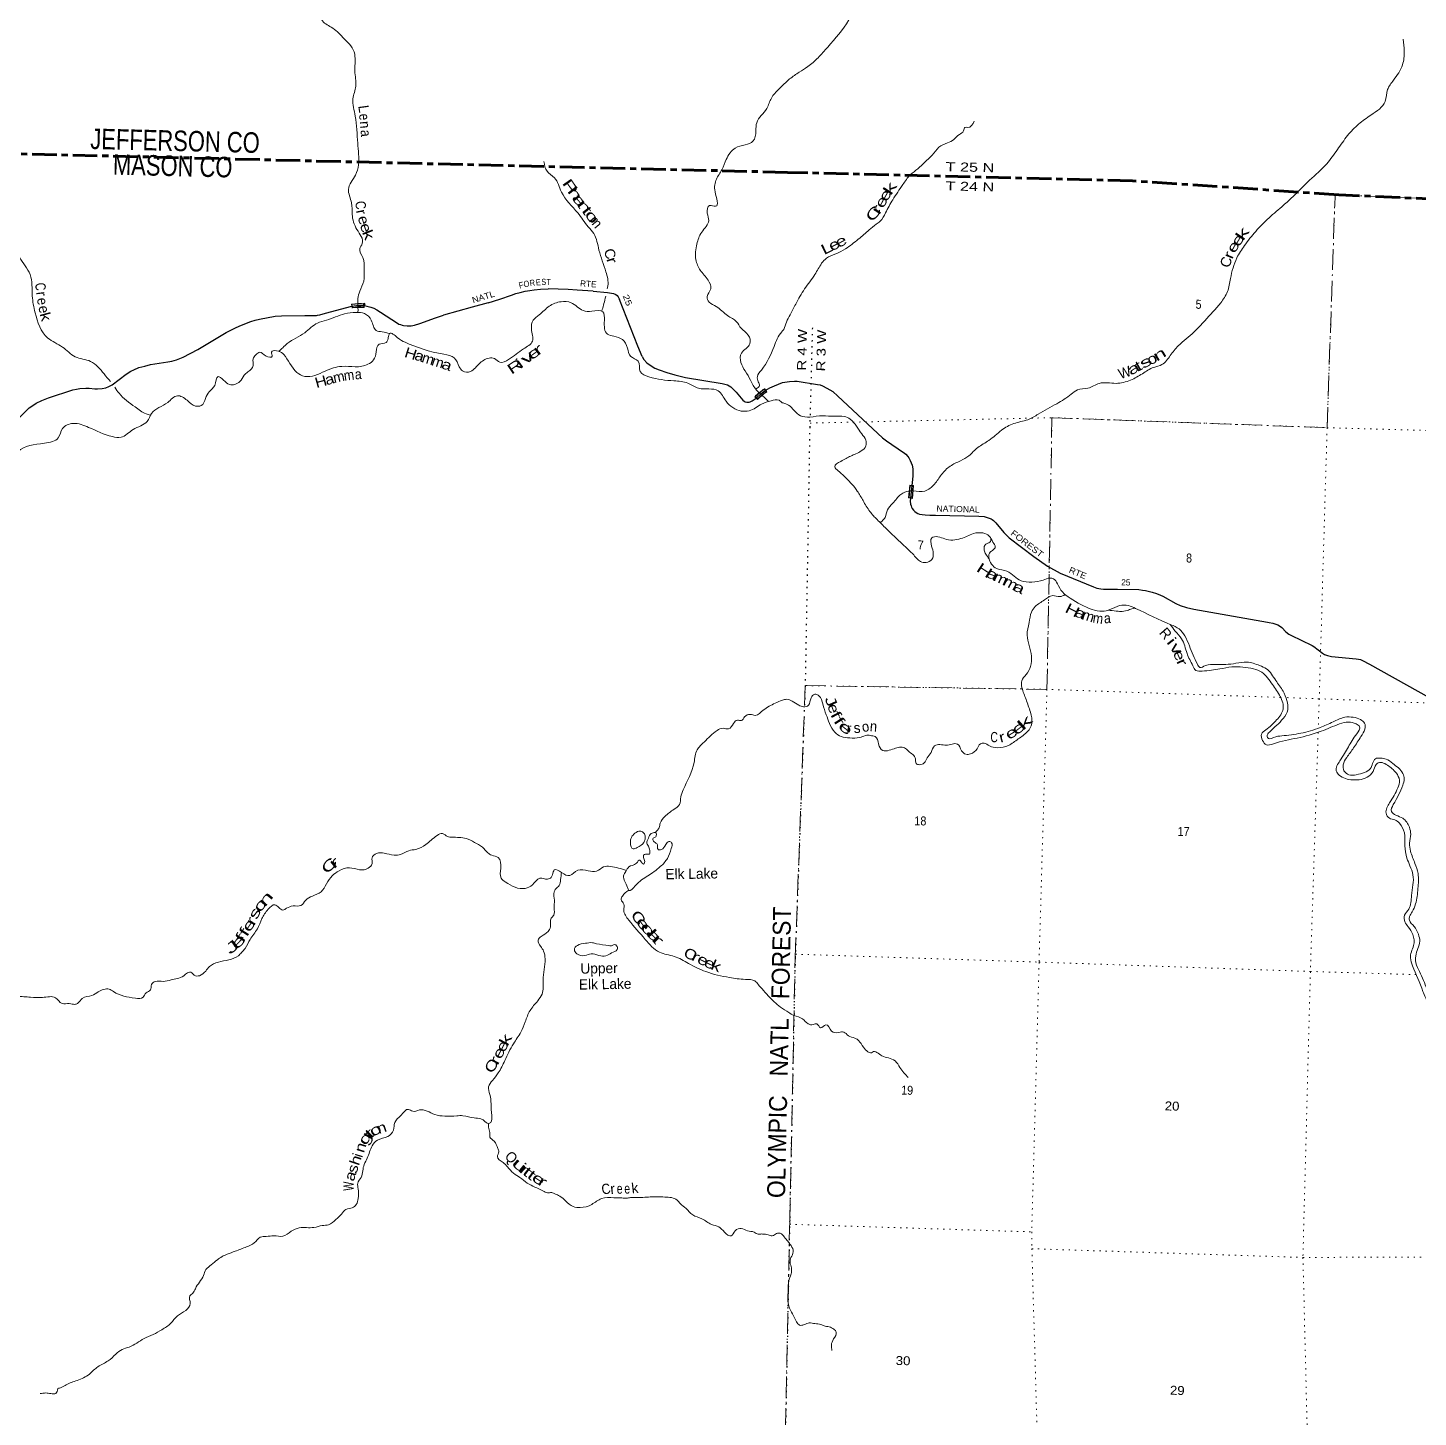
# Model space of a CAD drawing. Header units: feet. Extents: x -745759 to -493183, y 5472 to 195788.
# Drawn here: x -542186 to -515071, y 21369 to 48454 of the extents above; entities that cross this region are included whole.
import ezdxf

# ---------------------------------------------------------------- set-up
doc = ezdxf.new("R2010")
doc.units = ezdxf.units.FT
doc.header["$LTSCALE"] = 80
doc.header["$PDMODE"] = 32
doc.header["$PDSIZE"] = 40
for name, pattern in [('DOT_DASHED', [7.7, 5, -1.2, 0.3, -1.2]), ('DOTTED', [1.5, 0.3, -1.2]), ('LONG_DASH_SHORT_DASH', [9.9, 6, -1.2, 1.5, -1.2])]:
    doc.linetypes.add(name, pattern=pattern)
for name, color, linetype, lineweight in [('11', 7, 'LONG_DASH_SHORT_DASH', 60), ('29', 7, 'Continuous', 25), ('31', 7, 'Continuous', 13), ('39', 7, 'Continuous', 13), ('44', 7, 'DOT_DASHED', 13), ('6', 7, 'DOTTED', 25), ('7', 7, 'DOTTED', 13)]:
    doc.layers.add(name, color=color, linetype=linetype, lineweight=lineweight)
for name, color, linetype in [('12', 7, 'Continuous'), ('30', 7, 'Continuous'), ('41', 7, 'Continuous')]:
    doc.layers.add(name, color=color, linetype=linetype)

msp = doc.modelspace()

# ---------------------------------------------------------------- linework, layer by layer
at = {"layer": '11'}
for points in [[(-527371.03, 45636.39), (-547286.55, 46115.8), (-552701.1, 46244.52), (-557898.05, 46385.8), (-558386.42, 46393.64)], [(-496357.83, 44774.95), (-499517.19, 44845.87), (-506188.8, 44891.89), (-511468.4, 44969.53), (-516617.69, 45198.15), (-520641.88, 45472.68), (-527371.03, 45636.39)]]:
    msp.add_lwpolyline(points, dxfattribs=at)
at = {"layer": '29'}
for p, q in [((-524927.31, 39713.43), (-524974.45, 39281.6)), ((-524487.6, 38953.74), (-523642.42, 38934.35))]:
    msp.add_line(p, q, dxfattribs=at)
for points in [[(-533210.33, 43093.76), (-532981.55, 43163.93), (-532754.47, 43245.22), (-532671.13, 43272.31), (-532585.72, 43295.24), (-532489.88, 43318.17), (-532398.22, 43334.84), (-532308.63, 43347.35), (-532189.88, 43359.85), (-532037.78, 43363.45)], [(-531157.81, 43321.2), (-531474.87, 43340.95), (-531647.67, 43349.41), (-532037.78, 43363.45)], [(-531157.81, 43321.2), (-530879.46, 43295.24), (-530764.88, 43274.4), (-530721.13, 43257.73), (-530694.04, 43232.71), (-530671.13, 43207.7), (-530645.3, 43159.71)], [(-530202.76, 42045.4), (-530289.13, 42246.68), (-530645.3, 43159.71)], [(-540665.91, 41435.05), (-540607.58, 41459.01), (-540540.91, 41495.48), (-540270.08, 41699.74), (-540174.25, 41761.22), (-540120.08, 41788.32), (-540018, 41828.96), (-539905.5, 41861.27), (-539795.08, 41887.32), (-539457.58, 41941.51), (-539380.5, 41958.19), (-539288.83, 41984.24), (-539157.58, 42033.22), (-538870.08, 42183.29), (-538315.91, 42512.6), (-538124.25, 42611.6), (-538015.91, 42658.5), (-537838.83, 42726.24), (-537749.25, 42755.42), (-537665.91, 42775.22), (-537359.67, 42831.49), (-537240.91, 42841.91), (-536786.74, 42846.08), (-536578.41, 42846.08)], [(-536578.41, 42846.08), (-536558.63, 42846.6), (-536535.71, 42849.73), (-536490.92, 42860.67), (-536380.5, 42889.85), (-535865.92, 43027.41), (-535824.25, 43034.71), (-535774.25, 43039.91), (-535711.76, 43042.52), (-535665.92, 43042), (-535622.17, 43037.83), (-535576.33, 43029.49), (-535499.25, 43007.61), (-535438.83, 42985.72), (-535381.55, 42956.02), (-535305.5, 42912.77), (-534978.42, 42696.01), (-534947.18, 42678.29), (-534921.14, 42667.87), (-534884.68, 42657.45), (-534857.58, 42652.24), (-534788.83, 42645.99)], [(-535868.01, 43027.5), (-535868.33, 43027.5), (-535868.33, 43028.15)], [(-534788.83, 42645.99), (-534712.8, 42647.04), (-534644.05, 42657.46), (-534537.8, 42690.81), (-534233.63, 42801.27), (-534081.14, 42851.81)], [(-533210.33, 43093.76), (-533517.16, 43006.44), (-534081.14, 42851.81)], [(-530202.76, 42045.4), (-530170.11, 41986.1), (-530112.8, 41921.71), (-530049.27, 41877.71), (-529958.63, 41821.67), (-529872.19, 41784.97), (-529725.3, 41734.13), (-529568.02, 41687.01), (-529358.63, 41634.09), (-528641.96, 41521.54), (-528538.85, 41494.2), (-528505.51, 41477.53), (-528475.3, 41454.84), (-528371.13, 41350.63), (-528241.96, 41196.39), (-528216.97, 41175.3), (-528194.05, 41163.84), (-528166.97, 41156.54), (-528137.8, 41154.71), (-528118.01, 41156.54), (-528100.3, 41162.8), (-528058.63, 41183.89), (-527983.63, 41233.91), (-527891.96, 41317.28), (-527788.84, 41394.15), (-527762.8, 41409.79), (-527712.79, 41435.31), (-527621.13, 41475.68), (-527466.81, 41541.07)], [(-527466.81, 41541.07), (-527333.08, 41560.24), (-527236.09, 41565.4), (-527180.38, 41564.37), (-526784.18, 41502.44), (-526736.72, 41491.08), (-526691.32, 41474.57), (-526602.59, 41432.24), (-526489.09, 41361.02), (-526387.98, 41275.35), (-525517.17, 40461.95), (-525438.74, 40401.05), (-525335.58, 40329.82), (-525092.08, 40164.67), (-525065.23, 40141.96), (-525021.89, 40096.54), (-525003.32, 40069.7), (-524976.52, 40016.03), (-524939.35, 39927.25), (-524927, 39859.13), (-524927.31, 39713.43)], [(-542370.08, 40838.95), (-542157.58, 41043.21), (-542109.66, 41079.67), (-542020.08, 41134.92), (-541913.82, 41188.05), (-541782.58, 41243.3), (-541307.58, 41397.53), (-541236.74, 41412.11), (-541174.24, 41422.53), (-541053.41, 41430.88), (-540988.82, 41428.79), (-540880.49, 41418.36), (-540824.24, 41418.38), (-540738.83, 41423.57), (-540665.91, 41435.05)], [(-524974.45, 39281.6), (-524977.52, 39224.3), (-524970.3, 39170.63), (-524961.01, 39134.5), (-524951.73, 39110.76), (-524936.25, 39082.89), (-524916.64, 39053.98), (-524889.82, 39025.08), (-524864.02, 39004.44), (-524831.01, 38987.92), (-524793.86, 38975.53), (-524747.43, 38964.18), (-524683.46, 38956.95), (-524596.79, 38953.86), (-524487.6, 38953.74)], [(-523642.42, 38934.35), (-523537.16, 38924.96), (-523458.74, 38903.29), (-523400.96, 38879.54), (-523382.39, 38867.16), (-523353.5, 38846.51), (-523310.17, 38804.19), (-523149.21, 38618.39), (-523101.75, 38561.61), (-523046.03, 38511.04), (-522567.29, 38147.69), (-522299.02, 37957.76), (-522055.52, 37825.63), (-521403.44, 37553.12), (-521339.46, 37532.47), (-521261.04, 37515.96), (-521207.39, 37509.76), (-521147.56, 37507.7), (-520937.08, 37511.83), (-520520.24, 37503.57), (-520445.94, 37494.28), (-520386.1, 37483.96), (-520260.23, 37449.9), (-520171.49, 37424.09), (-520097.2, 37396.21), (-520053.87, 37371.45)], [(-520053.87, 37371.45), (-519797.99, 37231.06), (-519713.38, 37193.9), (-519587.5, 37150.54), (-519445.92, 37118.41)], [(-519445.92, 37118.41), (-518008.03, 36869.07), (-517974.57, 36863.98)], [(-517974.57, 36863.98), (-517907.74, 36850.2), (-517847.9, 36831.62), (-517810.75, 36817.17), (-517773.62, 36795.49), (-517730.28, 36761.43), (-517653.93, 36679.87), (-517596.14, 36633.43), (-517542.5, 36605.55), (-517352.65, 36518.85), (-517135.97, 36413.56), (-517105.03, 36390.85), (-516935.81, 36262.85), (-516896.59, 36238.08), (-516836.76, 36217.43), (-516762.47, 36200.92), (-516279.6, 36151.37), (-516238.31, 36145.18), (-516199.1, 36136.92), (-516131.02, 36105.95), (-516046.64, 36060.16)], [(-516046.64, 36060.16), (-516023.71, 36048.42), (-513914.4, 34874.61)]]:
    msp.add_lwpolyline(points, dxfattribs=at)
at = {"layer": '31'}
for p, q in [((-535861.43, 42991.44), (-535873.41, 43065.48)), ((-535864.28, 43059.13), (-535854.91, 43001.21)), ((-535633.64, 43008.28), (-535626.14, 43066.58)), ((-535617.22, 43073.22), (-535626.67, 42999.8)), ((-527958.05, 41207.5), (-528009.95, 41261.63)), ((-527998.95, 41261.72), (-527957.92, 41218.92)), ((-527785.75, 41359.75), (-527818.86, 41407.74)), ((-527817.45, 41419.78), (-527774.85, 41358.04)), ((-525009.99, 39288.18), (-524985.35, 39536.97)), ((-524985.35, 39536.97), (-524910.71, 39529.58))]:
    msp.add_line(p, q, dxfattribs=at)
msp.add_lwpolyline([(-524910.71, 39529.58), (-524935.35, 39280.79), (-525009.99, 39288.18)], dxfattribs=at)
msp.add_lwpolyline([(-524919.46, 39522.4), (-524978.17, 39528.21), (-525001.23, 39295.35), (-524942.52, 39289.54)], close=True, dxfattribs=at)
for centre, radius, start, end in [((-535715.85, 42124.25), 954.59, 84.06724, 99.5137), ((-535715.85, 42124.25), 946.59, 84.56159, 99.02129), ((-535716.14, 42124.53), 879.59, 84.16023, 99.51363), ((-535716.14, 42124.53), 887.59, 84.66708, 98.99507), ((-527044.23, 40268.32), 1385.8, 123.90068, 134.12256), ((-527044.23, 40268.32), 1377.8, 124.2096, 133.86246), ((-527039.84, 40272.16), 1318.8, 124.44384, 134.11891), ((-527039.84, 40272.16), 1310.8, 124.1197, 134.45467)]:
    msp.add_arc(centre, radius, start, end, dxfattribs=at)
msp.add_point((-535626.14, 43066.58), dxfattribs=at)
at = {"layer": '39'}
msp.add_line((-527475.63, 41145.15), (-527457.24, 41142.63), dxfattribs=at)
for points in [[(-524630.52, 51972.25), (-524775.53, 51534.94), (-524828.25, 51270.53), (-524834.27, 51025.07), (-524923.54, 50828), (-525123.03, 50645.77), (-525405.88, 50425.36), (-525530.91, 50327.82), (-525585.42, 50236.58), (-525583.14, 50083.53), (-525533.08, 49911.16), (-525534.14, 49703.83), (-525602.35, 49463.96), (-525774.61, 49162.27), (-525955.87, 48903.07), (-526042.38, 48818.67), (-526174.24, 48606.56), (-526587.25, 48079.38), (-526775.32, 47870.69), (-526976.57, 47698.56), (-527142.08, 47589.96), (-527328.54, 47458.72)], [(-536428.84, 49146.04), (-536450.65, 48945.01), (-536477.6, 48752.27), (-536454.99, 48610.65), (-536269.48, 48466.87), (-536041.1, 48267.58), (-535822.82, 47985.94), (-535807.97, 47614.82), (-535789.29, 47316.13), (-535845.7, 47071.76), (-535799.88, 46732.08), (-535752.71, 46204.98), (-535737.15, 45781.45), (-535796.43, 45583.5), (-535934.16, 45304.94), (-535872.35, 45041.42), (-535859.85, 44817.44), (-535766.68, 44520.88), (-535662.8, 44250.23), (-535711.62, 44148.73), (-535653.62, 43973.96), (-535625.34, 43737.49), (-535634.9, 43516.09), (-535712.27, 43318.6), (-535750.02, 43176.51), (-535749.38, 43079.59)], [(-515367.02, 48235.7), (-515342.81, 47993.52), (-515377.3, 47734.68), (-515551.51, 47435.05), (-515668.67, 47248.75), (-515714.48, 47020.39), (-515992.43, 46753.56), (-516232, 46576.35), (-516446.54, 46354.23), (-516646.28, 46079.39), (-516854.06, 45804.76), (-517187.6, 45484.96), (-517517.26, 45159.02), (-517698.22, 44994.44), (-517979.65, 44749.83), (-518239.48, 44484.55), (-518457.3, 44210.17), (-518607.99, 43968.33), (-518730.42, 43566.75), (-518790.98, 43310.58), (-518922.94, 43094.45), (-519235.12, 42743.91), (-519439.51, 42525.57), (-519749.76, 42253.49), (-519905.14, 42066.13), (-520068.26, 41891.04), (-520228.47, 41834.65), (-520450.63, 41711.36), (-520678.87, 41586.22), (-520963.9, 41522.88), (-521291.6, 41523.02), (-521511.02, 41429.86), (-521716.95, 41394.75), (-521839.67, 41309.24), (-522115.55, 41126.9), (-522480.44, 40922.63), (-522686.13, 40815.04), (-522959.4, 40739.33), (-523195.78, 40610.36), (-523441.92, 40411.17), (-523660.51, 40269.68), (-523833.23, 40112.94), (-523994.47, 40014.31), (-524198.11, 39908.67), (-524367.01, 39743.79), (-524504.21, 39560), (-524692.51, 39423.79), (-524919.08, 39430.22)], [(-527328.54, 47458.72), (-527538.36, 47257.76), (-527685.54, 47084.22), (-527773.11, 46880.95), (-527971.16, 46603.94), (-527987.21, 46445.17), (-528044.52, 46245.15), (-528195.21, 46172.45), (-528391.94, 46108.98), (-528564.41, 45889.75), (-528651.92, 45688.49), (-528757.19, 45501.78), (-528783.39, 45258.65), (-528772.4, 44974.27), (-528890.76, 44987.38), (-528934.6, 44843.43), (-528906.11, 44695.61), (-529044.55, 44469.46), (-529136.84, 44238.09), (-529156.51, 43934.35), (-529073.14, 43728.71), (-528921.01, 43537.42), (-528866.98, 43364.77), (-528939.17, 43213.49), (-528897.61, 43105.63), (-528760.9, 43021.53), (-528538.04, 42842.53), (-528363.94, 42725.24), (-528274.63, 42596.01), (-528137.07, 42465.54), (-528103.1, 42295.42), (-528266.57, 42114.24), (-528279.29, 41927.18), (-528194.86, 41763.82), (-528090.68, 41585.85), (-527974.83, 41391.47), (-527923.49, 41340.9)], [(-523727.65, 46632.9), (-523857.29, 46511.33), (-523909.53, 46512.63), (-523935.31, 46444.83), (-524019.47, 46374.46), (-524126.42, 46276.48), (-524252.66, 46211.19), (-524417.63, 46124.72), (-524550.02, 45973.02), (-524694.22, 45831.68), (-524827.98, 45706.18), (-524975.65, 45587.07), (-525121.03, 45397.44), (-525319.26, 45102.44), (-525458.19, 44848.23), (-525562.74, 44683.75), (-525642.63, 44623.34), (-525775.99, 44513.94), (-525989.49, 44334.07), (-526241.41, 44145.09), (-526430.74, 44049.17), (-526611.83, 43961.09), (-526704.71, 43862.76), (-526834.66, 43646.57), (-527036.61, 43363.74), (-527210.73, 43068.14), (-527320.44, 42857.49), (-527390.2, 42718.31), (-527442.43, 42572.54)], [(-543158.89, 45933.42), (-542949.02, 45476.7), (-542755.43, 45012.34), (-542513.35, 44395.62), (-542348.72, 43980.36), (-542141.86, 43644.61), (-542097.95, 43228.41), (-542043.79, 42900.61), (-541796.62, 42406.67), (-541511.34, 42230.1), (-541260.59, 42040.32), (-540963.04, 41952.09), (-540699.58, 41707.58), (-540574.53, 41559.85)], [(-532120.34, 45845.9), (-532060.59, 45661.02), (-531916.95, 45532.41), (-531779.1, 45252.83), (-531461.36, 44845.74), (-531254.89, 44574.48), (-531149.5, 44444.84), (-531046.93, 44121.84), (-530910.7, 43697.23), (-530873.32, 43422.24), (-530885.31, 43367.11)], [(-542445.8, 40100.12), (-542375.07, 40193.01), (-541862.03, 40355.15), (-541591.76, 40463.08), (-541508.82, 40642.29), (-541303.14, 40741.79), (-541001.27, 40665.55), (-540537.05, 40484.4), (-540368.37, 40472.01), (-540133.23, 40623.15), (-539859.69, 40781.36), (-539771.27, 40938.27), (-539458.17, 41149.87), (-539269.78, 41282.05), (-539080.9, 41192.59), (-538912.68, 41081.48), (-538803.86, 41088.77), (-538719.91, 41227.66), (-538646.17, 41360.77), (-538540.51, 41482.98), (-538475.86, 41654.61), (-538368.95, 41585.38), (-538254.46, 41497.82), (-538049.74, 41559.06), (-537968.25, 41679.88), (-537892.2, 41744.42), (-537792.52, 41868.81), (-537793.32, 41997.78), (-537738.98, 42079), (-537661.27, 42129.39), (-537540.5, 42051.75), (-537419.82, 42050.67), (-537433.93, 42129.61), (-537294.61, 42150.22), (-537195.64, 42085.22), (-536938.82, 41736.1), (-536785.82, 41659.64), (-536386.93, 41762.25), (-536064.74, 41854.74), (-535799.41, 41845.92), (-535552.77, 41894), (-535441.93, 41981.83), (-535391.76, 42137.71), (-535335.76, 42285.38), (-535196.08, 42320.08), (-535166.57, 42373.73), (-535144.25, 42461.81), (-535129.42, 42491.65), (-534982.4, 42417.36), (-534827.85, 42322.73), (-534075.23, 42089.86), (-533869.76, 42020.11), (-533771.51, 41846.33), (-533707.13, 41766.1), (-533554.53, 41754.12), (-533458.12, 41828.22), (-533295.56, 41973.16), (-533087.52, 42006.11), (-532980.67, 41934.86), (-532810.43, 41984.9), (-532517.48, 42195), (-532342.71, 42345.67), (-532364.86, 42586.01), (-532328.46, 42754.33), (-532215.26, 42856.2), (-532017.87, 43026.44), (-531786.31, 43115.2), (-531591.69, 43094.09), (-531356.07, 42942.98), (-531185.43, 42928.53), (-530974.42, 42919.09), (-530942.47, 42749.02), (-530880.81, 42479.46), (-530757.02, 42442.03), (-530591.66, 42377.35), (-530491.19, 42211.56), (-530428.87, 42048.77), (-530284.37, 41954.4), (-530241.11, 41753.81), (-530072.69, 41650.77), (-529585.79, 41571.79), (-529311.31, 41526.47), (-529104.54, 41428.49), (-528721.54, 41378.37), (-528567.7, 41174.95), (-528272.72, 40984.03), (-528117.7, 40988.12), (-527875.03, 41118.91), (-527692.32, 41184.75), (-527533.19, 41192.76), (-527475.63, 41145.15)], [(-530916.12, 43225.4), (-530925.6, 43181.79), (-530959.19, 43045.64), (-530992, 42936.61)], [(-535129.42, 42491.65), (-535277.39, 42527.68), (-535391.38, 42554.79), (-535487.02, 42752.68), (-535620.56, 42883.05), (-535782.91, 42907.36), (-536006.98, 42876.83), (-536362.1, 42754.97), (-536538.52, 42699.04), (-536786.73, 42507.94), (-537125.92, 42299.03), (-537212.42, 42218.63), (-537288.2, 42143.21)], [(-535749.38, 43079.59), (-535746.87, 42980.98), (-535746.87, 42908.12)], [(-527992.85, 41411.34), (-527914.26, 41480.59), (-527940.6, 41553.8), (-527958.13, 41657.01), (-527880.57, 41781.96), (-527633.7, 42241.07), (-527483.65, 42529.39), (-527442.43, 42572.54)], [(-540486.54, 41445.77), (-540407.27, 41329.35), (-540094.05, 41063.41), (-539878.18, 40926.91), (-539800.35, 40902.92)], [(-527923.49, 41340.9), (-527790.03, 41219.49), (-527743.01, 41171.56)], [(-527457.24, 41142.63), (-527351.5, 41098.77), (-527237.53, 40991.24), (-527119.34, 40891.65), (-526934.99, 40866.91), (-526687.11, 40890.91), (-526452.13, 40881.01), (-526265.22, 40878.35), (-526145.95, 40823.03), (-525923.75, 40537.64), (-525844.28, 40416.88), (-525843.03, 40304.11), (-525931.89, 40205.68), (-526137.39, 40106.13), (-526332.94, 40002.31), (-526450.08, 39898.54), (-526379.72, 39816.26), (-526226.36, 39675.53), (-526009.4, 39422.49), (-525897.3, 39238.5), (-525763.85, 39023.79), (-525622.93, 38867.26), (-525444.28, 38691.68), (-525128.05, 38387.84), (-524910.05, 38177.05), (-524752.62, 38038.23), (-524636.04, 38037.33), (-524539.53, 38119.47), (-524527.41, 38203.72), (-524560.03, 38349.48), (-524558.09, 38510.48), (-524436.89, 38533.62), (-524305.27, 38490.07), (-523987.47, 38496.22), (-523745.8, 38594.86), (-523558.55, 38606.28), (-523435.36, 38546.83), (-523363.98, 38424.26), (-523319.93, 38334.58), (-523357.58, 38275.13), (-523418.94, 38232.37), (-523443.61, 38128.31), (-523390.51, 37998.14), (-523290.11, 37911.07), (-523090.27, 37861.79), (-522949.98, 37761.65), (-522815.38, 37675.75), (-522606.91, 37650.4), (-522382.85, 37687.08), (-522255.18, 37728.17), (-522181.24, 37710.22), (-522107.1, 37617.77), (-522010.54, 37456.32), (-521858.69, 37335.76), (-521429.83, 37115.67), (-521229.64, 37080.47), (-521082.08, 37113.02), (-520895.21, 37190.88), (-520722.27, 37192.6), (-520580.89, 37136.72), (-519893.1, 36817.55), (-519732.27, 36735.02), (-519622.91, 36603.45), (-519533.26, 36405.93), (-519461.35, 36222.95), (-519377.14, 36049.72), (-519328.44, 35986.1), (-519219, 36021.61), (-519021.46, 36042.84), (-518624.85, 36065.14), (-518411.13, 36089.99), (-518163.51, 36021.39), (-518030.37, 35957.67), (-517848.99, 35729.68), (-517705.24, 35524.77), (-517631.42, 35337.71), (-517615.67, 35160.16), (-517704.25, 34991.26), (-517830.17, 34857.51), (-517970.1, 34726.13), (-518018.33, 34644.8), (-517987.27, 34599.73), (-517890.29, 34619.45), (-517728.66, 34651.65), (-517359.49, 34702.81), (-516984.87, 34812.22), (-516730.81, 34924.64), (-516503.45, 35013.58), (-516336.59, 35013.43), (-516192.96, 34967.57), (-516116.28, 34897.2), (-516111, 34784.33), (-516186.98, 34637.26), (-516331.15, 34415.39), (-516464.37, 34229.49), (-516532.17, 34088.25), (-516523.03, 33969.24)], [(-524919.08, 39430.22), (-525002.29, 39423.02), (-525158.52, 39358.94), (-525317.57, 39185.76), (-525421.29, 39055.48), (-525469.09, 38909.72), (-525527.18, 38836.69), (-525556.05, 38807.21)], [(-523402.94, 38496.68), (-523413.86, 38439.6), (-523487.33, 38395.13), (-523532.81, 38343.93), (-523534.54, 38273.51), (-523504.27, 38196.26), (-523438.54, 38100.8)], [(-521957.17, 37403.9), (-522061.03, 37364.98), (-522197.26, 37384.49), (-522360.17, 37299.98), (-522540.24, 37171.62), (-522611.27, 37062.67), (-522660.45, 36860.57), (-522696.61, 36615.87), (-522659.35, 36413.63), (-522614.15, 36207.16), (-522629.13, 36006.22), (-522717.51, 35845.36), (-522802.85, 35726.71), (-522798.12, 35591.71), (-522719.31, 35362.25), (-522635.01, 35110.51), (-522608.24, 34890.41), (-522688.44, 34735.39), (-522870.91, 34590.98), (-523062.98, 34464.93), (-523279.21, 34420), (-523431.12, 34456.01), (-523534.37, 34508.92), (-523609.05, 34496.7), (-523673.81, 34397.66), (-523802.85, 34300.23), (-523891.51, 34292.38), (-523976.28, 34360.93), (-524055.5, 34491.75), (-524162.09, 34490.39), (-524275.19, 34469.06), (-524397.51, 34482.19), (-524502.73, 34454.62), (-524570.13, 34329.48), (-524649.2, 34220.73), (-524705.87, 34123.5), (-524797.17, 34089.55), (-524859.01, 34109.22), (-524873.51, 34174), (-524905.39, 34267.4), (-524992.22, 34333.99), (-525070.91, 34404.41), (-525156.72, 34430.71), (-525261.74, 34411.19), (-525385.39, 34369.99), (-525514.18, 34365.16), (-525593.45, 34493.97), (-525660.32, 34636.56), (-525761.21, 34657.1), (-525795.94, 34665.11), (-525852.03, 34657.1), (-525964.31, 34620.01), (-526157.54, 34610.74), (-526321.75, 34636.99), (-526446.36, 34720.64), (-526552.73, 34892.4), (-526614.89, 35063.06), (-526684.1, 35274.16), (-526756.65, 35430.98), (-526838.34, 35461.21), (-526910.39, 35392.55), (-526964.22, 35246.94), (-527057.43, 35217.06), (-527149.12, 35249.55), (-527279.85, 35329.31), (-527387.56, 35364.22), (-527466.37, 35348.07), (-527613.02, 35286.43)], [(-521118.09, 37100.42), (-520962.17, 37083.85), (-520875.87, 37077.66), (-520746.78, 37094.57), (-520653.47, 37128.47), (-520602.6, 37143.14)], [(-519906.25, 36819.88), (-519807.7, 36692.62), (-519684.67, 36544.59), (-519579.11, 36258.1), (-519466.38, 36017.73), (-519406.27, 35927.65), (-519281.99, 35912.46), (-518937.13, 35956.18), (-518706.99, 35994.72), (-518487.94, 35991.26), (-518281.68, 35957.91), (-518120.46, 35891.48), (-517915.16, 35654.83), (-517760.19, 35415.42), (-517705.74, 35176.51), (-517831.62, 34962.23), (-518045.51, 34766.27), (-518125.95, 34683.72), (-518104.79, 34562.41), (-518032.52, 34476.05), (-517895.3, 34496.78), (-517434.19, 34608.05), (-516962.49, 34741.2), (-516605.16, 34883.25), (-516429.32, 34921.13), (-516281.43, 34885.23), (-516214.4, 34831.21), (-516270.09, 34691.68), (-516433.12, 34438.07), (-516596.6, 34166.36), (-516667.84, 33966.83), (-516611.5, 33886.9), (-516350.41, 33793.81), (-516032.99, 33866.4), (-515933.34, 33994.76), (-515870.1, 34113.97), (-515775.22, 34129.72), (-515669.92, 34078.77), (-515500.67, 33929.59), (-515437.87, 33785.09), (-515469.65, 33636.91), (-515627.55, 33346.94), (-515696.87, 33143.33), (-515632.89, 33047.11), (-515527.09, 33016.28), (-515436.29, 32947.58), (-515340.32, 32761.98), (-515330.41, 32510.09), (-515290.07, 32269.52), (-515231.48, 32117.07), (-515173.44, 31942.49), (-515199.43, 31538.49), (-515254.16, 31274.13), (-515335.48, 31155.37), (-515330.55, 31028.42), (-515264.66, 30928.13), (-515175.78, 30780.96), (-515161.02, 30563.17), (-515204.26, 30439.44), (-515221.24, 30321.08), (-515182.74, 30169.14), (-514977.83, 29670.79), (-514928.55, 29548.77), (-514858.14, 29468.5), (-514747.61, 29302.67), (-514456.78, 28864.58), (-514316.21, 28693.98), (-514210.59, 28492.04), (-514109.46, 28352.61), (-513515.85, 28045.87), (-513355.82, 27931.14), (-513150.4, 27863.6), (-512975.69, 27855.2), (-512849.3, 27926.53), (-512685.61, 27960.69), (-512588.87, 27970.35), (-512538.41, 27896.61), (-512498.78, 27790.94), (-512491.34, 27438.45), (-512590.91, 27149.03), (-512698.96, 26924.25), (-512725.16, 26757.81), (-512671.91, 26633.68), (-512414.85, 26130.01), (-512391.84, 26002.6), (-512422.14, 25914.78), (-512414.02, 25836.07), (-512342.72, 25792.01), (-512266.82, 25771.99), (-512207.03, 25750.37), (-512192.88, 25671.5), (-512177.33, 25485.9), (-512149.28, 24989.96), (-512164.7, 24770.92), (-512204.67, 24616.9), (-512165.88, 24477.03), (-512158.95, 24267.49)], [(-527613.02, 35286.43), (-527843.26, 35151.96), (-528000.69, 35051.22), (-528100.86, 35067.89), (-528208.63, 35022.3), (-528270.81, 34949.34), (-528347.1, 34955.33), (-528423.05, 34894.81), (-528520.27, 34788.5), (-528624.61, 34799.23), (-528744.39, 34755.96), (-528995.47, 34530.68), (-529132.09, 34377.02), (-529192.47, 34134.77), (-529405.11, 33596.19), (-529450.76, 33460.35), (-529478.61, 33311.96), (-529581.51, 33219.9), (-529762.06, 33079.45), (-529851.84, 32948.77), (-529874.11, 32862.7), (-529913.82, 32803.27), (-529946.89, 32767.85)], [(-516523.03, 33969.24), (-516422.33, 33894.25), (-516277.62, 33892.65), (-516115.65, 33938.93), (-516005.37, 34008.64), (-515960.61, 34112.21), (-515904.04, 34205.41), (-515801.23, 34216.93), (-515695.13, 34198.18), (-515566.56, 34112.42), (-515372.23, 33920.34), (-515344.76, 33810.94), (-515371.92, 33686.81), (-515556.05, 33310.93), (-515593.51, 33176.98), (-515504.82, 33104.3), (-515369.58, 33044.55), (-515243.22, 32868.26), (-515216.34, 32734.73), (-515240.67, 32562.2), (-515220.46, 32402.66), (-515133.81, 32164.95), (-515074.3, 31968.19), (-515075.47, 31674.3), (-515121.05, 31373.47), (-515187.13, 31220.11), (-515237.52, 31132.79), (-515243.32, 31060.46), (-515149.83, 30937.33), (-515067.19, 30782.27), (-515038.29, 30648.68), (-515078.06, 30502.71), (-515119.74, 30360.82), (-515102.03, 30181.21), (-515023.69, 30014.17), (-514871.29, 29670.14), (-514756.84, 29500.19), (-514385.03, 28921.17), (-514263.91, 28777.22), (-514185.38, 28618.23), (-514088.86, 28454.77), (-513942.84, 28342.41), (-513682.15, 28233.22), (-513391.04, 28052.81), (-513244.42, 27964.59), (-513069.92, 27948.15), (-512857.17, 28015.31), (-512679.22, 28057.16), (-512540.83, 28043.63), (-512446.76, 27944.65), (-512389.16, 27751.96), (-512389.9, 27393.64), (-512476.04, 27160.25), (-512558.94, 26977.12), (-512602.49, 26758.77), (-512561.7, 26618.85), (-512335.21, 26180.36), (-512253.98, 26049.48), (-512276.24, 25961.46), (-512214.07, 25873.34), (-512139.25, 25809.06), (-512088.01, 25684.98), (-512033.73, 25274.96), (-512041.92, 24940.98), (-512066.65, 24752.36), (-512062.7, 24585.17), (-511995.86, 23949.36), (-511865.74, 23434.77), (-511741.21, 23184.03), (-511612.48, 23104.32), (-511448.51, 23068.01), (-511275.19, 23003.28), (-511041.82, 23009.52), (-510872.31, 23035.48), (-510753.4, 23129.14), (-510681.35, 23197.8), (-510673.15, 23286.17), (-510735.91, 23432.69), (-510875.65, 23554.96), (-511033.2, 23607.21), (-511177.9, 23691.36), (-511281.67, 23804.67), (-511278.22, 23945.51), (-511258.45, 24096), (-511214.77, 24155.3), (-511046.43, 24215.51), (-510816.14, 24260.08), (-510643.09, 24348.36), (-510462.84, 24402.24), (-510268.19, 24387.3), (-509843.96, 24306.24), (-509596.44, 24233.62), (-509431.84, 24140.92), (-509213.98, 24006.63), (-509016.94, 23925.21), (-508899.88, 23861.89), (-508861.67, 23780.4)], [(-530512.98, 32028.65), (-530826.53, 32105.33), (-530957.51, 32096.6), (-531094.33, 32015.48), (-531257.19, 32019.65), (-531462.11, 32030.95), (-531617.52, 31930.16), (-531779.07, 31986.69), (-531918.64, 32036.61), (-531939.65, 32000.88), (-531980.62, 31891.11), (-532049.84, 31858.63), (-532198.26, 31876.54), (-532346.29, 31749.37), (-532484.87, 31678.37), (-532874.05, 31803.19), (-532956.63, 31879.86), (-532963.95, 32069.45), (-533013.05, 32278.24), (-533138.6, 32325.79), (-533215.95, 32370.09), (-533321.85, 32479.59), (-533474.39, 32574.17), (-533637.44, 32650.89), (-533914.49, 32674.11), (-533998.63, 32688.36), (-534097.74, 32747.31), (-534203.29, 32709.72), (-534427.02, 32532.1), (-534618.48, 32438.28), (-534757.96, 32411.63), (-534914.68, 32339.08), (-535043.71, 32328.28), (-535233.95, 32363.38), (-535382.93, 32359.14), (-535473.61, 32272.81), (-535470.4, 32159.89), (-535547.06, 32071.19), (-535714.78, 32041.23), (-535915.03, 32078.61), (-536114.73, 32021.75), (-536247.31, 31924.74), (-536361.43, 31765.65), (-536467.9, 31611.22), (-536636.93, 31528.91), (-536763.65, 31449.55), (-536858.8, 31345.19), (-537013.97, 31335.07), (-537139.83, 31289.94), (-537213.11, 31255.55), (-537290.31, 31305.88), (-537365.45, 31358.18), (-537496.39, 31270.87), (-537621.66, 31088.71), (-537709.18, 30887.45), (-537851.08, 30683.55), (-537948.05, 30506.71), (-538017.73, 30425.95), (-538080.35, 30365.02), (-538267.43, 30285.19), (-538640.89, 30153.72), (-538717.49, 30067.03), (-538840.49, 29975.48), (-538938.86, 29984.05), (-539003.74, 30044.15), (-539146.29, 29975.26), (-539389.72, 29894.86), (-539549.4, 29864.7), (-539698.28, 29864.49), (-539772.27, 29801.91), (-539794.95, 29699.73), (-539880.95, 29639.47), (-539937.35, 29556.29), (-540086.68, 29537.96), (-540516.02, 29665.83), (-540601.36, 29712.34), (-540811.92, 29659.31), (-540934.41, 29587.9), (-541122.85, 29534.29), (-541213.83, 29435.88), (-541270.63, 29417.19), (-541376.88, 29432), (-541517.67, 29433.6), (-541645.68, 29543.67), (-541899, 29550.16), (-542134.18, 29558.2), (-542262.75, 29565.53), (-542385.6, 29560.62), (-542491.86, 29414.24), (-542581.18, 29301.68), (-542712.32, 29286.91), (-542836.97, 29370.7), (-542915.12, 29382.78), (-543022.49, 29353.29), (-543101.09, 29427.84), (-543196.6, 29389.99), (-543226.86, 29306.14)], [(-529946.89, 32767.85), (-530027.92, 32745.75), (-530084.52, 32654.51), (-530113.02, 32560.54), (-530072.82, 32478.92), (-530056.84, 32393.88), (-530064.03, 32347.72), (-530138.47, 32347.61), (-530177.27, 32324.43), (-530172.8, 32261.85), (-530158.63, 32184.92), (-530181.61, 32151.26), (-530222.72, 32196.64), (-530248.05, 32229.53), (-530317.97, 32168.86), (-530464.64, 32096.05), (-530523.2, 32006.88), (-530569.55, 31923.45), (-530542.16, 31811.92), (-530490.7, 31697.77), (-530462.05, 31636.59), (-530343.12, 31726.23), (-530094.76, 31923.36), (-529850.88, 32102.48), (-529712.09, 32262.13), (-529636.89, 32453.64), (-529632.01, 32568.36), (-529681.72, 32591.8), (-529745.6, 32530.98), (-529830.5, 32434.42), (-529888.91, 32431.89), (-529907.81, 32480.73), (-529904.69, 32524.98), (-529951.78, 32572.53), (-529998.77, 32624.11), (-529989.87, 32658.13), (-529940.97, 32683.07), (-529930.26, 32708.99), (-529927.44, 32741.16), (-529946.89, 32767.85)], [(-530368.2, 32734.32), (-530272.19, 32792.31), (-530196.09, 32778.27), (-530155.18, 32724.83), (-530149.41, 32634.01), (-530171.08, 32572.11), (-530304.28, 32474.77), (-530381.43, 32446.53), (-530434.81, 32564.76), (-530424.8, 32643.09), (-530397.2, 32700.81), (-530368.2, 32734.32)], [(-531777.42, 31985.4), (-531794.5, 31852.09), (-531823.66, 31731.94), (-531889.66, 31667.14), (-531923.34, 31607.56), (-531915.26, 31448.17), (-531923.16, 31293.23), (-531930.66, 31154.39), (-531980.37, 31097.23), (-531994.7, 30926.33), (-532039.19, 30836.8), (-532172.34, 30741.48), (-532234.57, 30666.51), (-532183.26, 30546.32), (-532127.17, 30456.22), (-532098.78, 30304.38), (-532137.41, 29886.27), (-532158.23, 29616.8), (-532241.98, 29485.97), (-532391.62, 29294.36), (-532485.58, 29077.14), (-532569.07, 28875.78), (-532715.55, 28649.83), (-532884.76, 28319.7), (-533011.48, 28079.14), (-533123.73, 27934.93), (-533201.29, 27809.98), (-533174.91, 27658.18), (-533151.25, 27478.25), (-533138.85, 27250.25), (-533158.31, 27115.75), (-533203.14, 27092.72), (-533292.1, 27155.45), (-533351.71, 27185.18), (-533482.04, 27202.63), (-533700.23, 27246.51), (-533821.01, 27243.56), (-534056.49, 27239.52), (-534248.9, 27268.63), (-534550.42, 27358.97), (-534679.85, 27332.06), (-534759.36, 27370.37), (-534907.09, 27255.28), (-535031.4, 27111.38), (-535057.24, 26962.94), (-535164.91, 26840.77), (-535369.13, 26770.32), (-535470.99, 26660.38), (-535565.73, 26419.86), (-535625.2, 26294.44), (-535654.46, 26170.27), (-535687.79, 26044.18), (-535751.03, 25928.94), (-535741.69, 25819.89), (-535742.35, 25632.53), (-535779.5, 25514.6), (-535857.56, 25450.11), (-535981.01, 25421.03), (-536067.82, 25328.56), (-536177.1, 25222.55), (-536320.45, 25121.45), (-536445.61, 25104.51), (-536605.44, 25068.31), (-536891.34, 25059.52), (-537051.93, 24993.12), (-537213.23, 24898.52), (-537390.11, 24905.07), (-537535.26, 24892.67), (-537652.38, 24875.53), (-537771.81, 24765.75), (-537920.54, 24690.98), (-538142, 24603.97), (-538300.38, 24545.57), (-538488.12, 24439.56), (-538607.35, 24337.85), (-538712.2, 24247.85), (-538759.41, 24130.18), (-538837.07, 24001.2), (-538918.7, 23874.34), (-538969.22, 23784.96), (-539024.82, 23734), (-539018.44, 23586.75), (-539267.96, 23343.3), (-539396.24, 23201.51), (-539570.41, 23075.01), (-539739.75, 22980.62), (-539918.74, 22902.6), (-540206.55, 22736.69), (-540348.6, 22687.95), (-540469.59, 22596.35), (-540619.68, 22467.21), (-540817.67, 22353.41), (-540984.2, 22210.59), (-541222.75, 22083.72), (-541336.3, 22048.34), (-541533.89, 21950.65), (-541602.9, 21926.22)], [(-530468.1, 31643.71), (-530591.53, 31527.07), (-530613.35, 31459.13), (-530563.2, 31373.21), (-530562.1, 31256.32), (-530466.41, 31060.44), (-530145.9, 30683.49), (-529866.51, 30432.53), (-529578.81, 30352.62), (-529300.61, 30214.52), (-528964.62, 30054.78), (-528500.75, 29940.13), (-528191.84, 29904.01), (-528007.52, 29873.09), (-527938.92, 29800.81), (-527866.55, 29718.36), (-527746.16, 29582.13)], [(-531097.63, 30597.07), (-530853.06, 30562.59), (-530788.62, 30564.97), (-530739.86, 30583.87), (-530704.23, 30560.79), (-530694.08, 30483.96), (-530800.34, 30418.18), (-530910.32, 30364.58), (-531048.99, 30370.15), (-531199.08, 30402.21), (-531324.68, 30367.15), (-531476.73, 30401.27), (-531526.93, 30485.17), (-531468.57, 30566.28), (-531312.66, 30606.61), (-531175.54, 30619.22), (-531097.63, 30597.07)], [(-527746.16, 29582.13), (-527505.18, 29361.37), (-527346.32, 29257.48), (-527246.86, 29201.11), (-527075.17, 29135.24), (-526970.47, 29038.47), (-526872.23, 29022.41), (-526797.55, 29035.02), (-526726.6, 28961.09), (-526622.9, 29017.44), (-526510.64, 28896.35), (-526372.38, 28869.42), (-526273.66, 28877.52), (-526182.56, 28805.2), (-526054.79, 28756.32), (-525981.31, 28708.53), (-525889.27, 28581.8), (-525714.16, 28485.64), (-525712.11, 28487.62), (-525528.52, 28413.45), (-525402.6, 28372.66), (-525273.02, 28313.68), (-525176.96, 28186.87), (-525016.09, 27988.62)], [(-533197.69, 27092.14), (-533200.89, 27022.14), (-533175.31, 26918.72), (-533173.5, 26830.02), (-533093.09, 26747.36), (-533018.1, 26608.43), (-532999.61, 26543.48), (-533028.12, 26449.51), (-532918.35, 26333.86), (-532831.95, 26249.03), (-532712.38, 26123.06), (-532587.69, 26041.28), (-532445.13, 25933.64), (-532139.56, 25779.95), (-532054.01, 25741.48), (-531969.37, 25747.37), (-531905.64, 25721.56), (-531812.15, 25678.87), (-531699.82, 25585.32), (-531547.63, 25476.64), (-531411.37, 25455.01), (-531188.5, 25517.81), (-530996.59, 25629.75), (-530754.73, 25647.73), (-530601.93, 25643.81), (-530507.49, 25639.38), (-530431.34, 25649.89), (-530332.17, 25651), (-530048.23, 25661.86), (-529764.6, 25660.63), (-529522.69, 25600.03), (-529461.98, 25534), (-529349.7, 25438.43), (-529218.07, 25312.15), (-529038.83, 25239.05), (-528852.57, 25125.47), (-528710.88, 25079.52), (-528598.8, 24975.9), (-528467.82, 24904.04), (-528388.9, 25002.76), (-528271.08, 25048.1), (-528151.56, 25000.71), (-528019.37, 24977.17), (-527943.98, 24934.94), (-527889.54, 24939.59), (-527855.07, 24940.13)], [(-527855.07, 24940.13), (-527750.08, 24925.05), (-527668.15, 24904.88), (-527582.62, 24949.05), (-527512.1, 24955.33), (-527433.46, 24882.91), (-527300.88, 24714.52), (-527257.63, 24592.65), (-527302.58, 24481.03), (-527321.12, 24380.84), (-527293.45, 24279.49), (-527300.33, 24162.9), (-527345.98, 24023.12), (-527358.4, 23844.26), (-527362.94, 23659.16), (-527345.86, 23535.94), (-527275.27, 23381.17), (-527192.52, 23230.13), (-527133.87, 23162.23), (-527047.13, 23174.15), (-526945.83, 23205.84), (-526837.58, 23193.07), (-526719.33, 23178.04), (-526658.72, 23152.33), (-526557.67, 23129.7), (-526466.28, 23085.14), (-526419.49, 23025.59), (-526470.91, 22896.02), (-526514.16, 22772.29), (-526504.62, 22669.38)], [(-541602.9, 21926.22), (-541641.46, 21832.51), (-541736.1, 21828.89), (-541834.36, 21841.49), (-541947.35, 21828.26)]]:
    msp.add_spline(points, degree=3, dxfattribs=at)
at = {"layer": '44'}
for points in [[(-527220.52, 30321.29), (-527025.17, 35630.96), (-522310.42, 35557.37), (-522212.73, 40853.53), (-516847.54, 40658.99), (-516691.9, 45202.8), (-511468.4, 44969.53), (-506188.8, 44891.89), (-499517.19, 44845.87), (-497878.84, 44805.01), (-496362.5, 44775.05)], [(-528116.31, 13678.7), (-527578.28, 13647.13), (-527434.66, 19914.49), (-527328.26, 25204.23), (-527220.52, 30321.29)]]:
    msp.add_lwpolyline(points, dxfattribs=at)
at = {"layer": '6'}
for points in [[(-526886.34, 42605.06), (-526936.52, 40673.85), (-527025.17, 35630.96), (-527220.52, 30321.29), (-527328.26, 25204.23), (-527339.66, 24637.5), (-527375.77, 22842.44)], [(-527375.77, 22842.44), (-527434.66, 19914.49), (-527578.28, 13647.13), (-527704.23, 8428.17), (-527749.85, 6422.17)]]:
    msp.add_lwpolyline(points, dxfattribs=at)
at = {"layer": '7'}
msp.add_line((-527332.91, 25130.02), (-522607.93, 24981.69), dxfattribs=at)
for points in [[(-516691.9, 45202.8), (-516847.54, 40658.99), (-517001.25, 35374.3), (-517019.95, 34798.43)], [(-526931.87, 40748.06), (-522212.73, 40853.53), (-516847.54, 40658.99), (-511589.77, 40511.43), (-506309.25, 40389.47), (-500956.7, 40253.64), (-496460.8, 40096.92)], [(-522212.73, 40853.53), (-522310.42, 35557.37), (-522464.91, 30240.48), (-522607.93, 24981.69), (-522605.92, 24653.5), (-522463.08, 19737.85), (-522446.69, 19258.31), (-522403.53, 13721.08), (-522694.72, 8323.05), (-522712.37, 6047.25)], [(-517752, 35400.19), (-522310.42, 35557.37), (-527025.17, 35630.96)], [(-497538.94, 34875.64), (-501054.34, 34959.49), (-506465.18, 35093.54), (-511714.77, 35167.64), (-517001.25, 35374.3), (-517649.44, 35396.65)], [(-517022.38, 34723.23), (-517173.82, 30057.86), (-517318.56, 24483.05), (-517185.49, 19086.5), (-517276.09, 13751.92), (-517355.92, 8282.18), (-517407.61, 5925.11)], [(-527215.87, 30395.5), (-522464.91, 30240.48), (-517173.82, 30057.86), (-515112.13, 29996.96)], [(-522605.92, 24653.5), (-517318.56, 24483.05), (-512170.75, 24502.11)]]:
    msp.add_lwpolyline(points, dxfattribs=at)

# ---------------------------------------------------------------- texts
at = {"layer": '12', "width": 0.8}
for s, p in [('JEFFERSON CO', (-540971.03, 46092.31)), ('MASON CO', (-540529.49, 45591.11))]:
    msp.add_text(s, height=400, rotation=358.638, dxfattribs=at).set_placement(p)
at = {"layer": '30'}
for s, rotation, p in [('F', 13.867, (-532596.52, 43367.88)), ('RTE', 356.436, (-531418.55, 43412.59)), ('25', 358.568, (-520863.66, 37586.41))]:
    msp.add_text(s, height=120, rotation=rotation, dxfattribs=at).set_placement(p)
for s, rotation, width, p in [('O', 10.007, 0.8, (-532507.42, 43393.99)), ('R', 8.611, 0.8, (-532390.57, 43415.56)), ('E', 3.337, 0.75, (-532275.12, 43431.45)), ('S', 1.43, 0.7, (-532168.87, 43439.45)), ('T', 359.251, 0.85, (-532074.3, 43438.18)), ('NATL', 17.332, 1.1, (-533500.54, 43082.87)), ('25', 291.311, 1.25, (-530586.8, 43226.7)), ('NATIONAL', 358.686, 1.05, (-524467.54, 39023.3)), ('FOREST', 322.44, 1.15, (-523030.46, 38578.97)), ('RTE', 336.869, 1.1, (-521894.84, 37839.93))]:
    msp.add_text(s, height=120, rotation=rotation, dxfattribs=dict(at, width=width)).set_placement(p)
at = {"layer": '41'}
for s, rotation, width, p in [('L', 277.8, 0.95, (-535742.22, 46930.49)), ('e', 275.623, 0.85, (-535727.73, 46770.51)), ('n', 275.287, 0.95, (-535712.08, 46626.86)), ('a', 274.941, 0.9, (-535698.25, 46457.39)), ('P', 304.978, 1.7, (-531776.66, 45427.18)), ('h', 308.034, 1.85, (-531676.27, 45267.48)), ('e', 60.525, 1.45, (-525435.19, 45049.51)), ('k', 56.99, 1.8, (-525355.67, 45171.66)), ('C', 277.589, 0.85, (-535803.46, 45064.73)), ('a', 307.956, 1.85, (-531591.02, 45134.1)), ('n', 307.912, 1.85, (-531493.73, 45018.32)), ('e', 61.654, 1.45, (-525506.98, 44917.98)), ('r', 281.805, 1.1, (-535786.61, 44891.87)), ('e', 287.193, 1.15, (-535755.94, 44759.11)), ('t', 307.336, 1.65, (-531394.01, 44884.89)), ('o', 307.279, 1.7, (-531337.4, 44813.18)), ('C', 50.419, 1.6, (-525716.63, 44652.38)), ('r', 57.206, 1.75, (-525585.96, 44793.07)), ('e', 289.301, 1.2, (-535714.96, 44608.28)), ('k', 291.055, 1.4, (-535670.52, 44471.55)), ('k', 55.913, 1.8, (-518488.34, 44283.31)), ('L', 25.961, 1.45, (-526659.25, 44023.6)), ('e', 26.052, 1.35, (-526511.33, 44094.52)), ('e', 28.485, 1.45, (-526377.34, 44156.17)), ('e', 60.838, 1.45, (-518649.03, 44041.57)), ('e', 58.12, 1.55, (-518569.15, 44167.66)), ('C', 287.803, 1.05, (-530956.95, 44115.41)), ('r', 287.777, 1.3, (-530905.3, 43947.04)), ('C', 71.954, 1.05, (-518755.62, 43761.34)), ('r', 68.242, 1.4, (-518696.98, 43930.08)), ('C', 275.023, 0.8, (-542043.32, 43475.99)), ('e', 279.203, 0.95, (-542009.32, 43176.38)), ('k', 285.403, 1.25, (-541957.1, 42878.22)), ('H', 342.852, 1.2, (-534856.25, 42042.24)), ('a', 342.852, 1.2, (-534660.54, 41990.21)), ('m', 342.774, 1.05, (-534518.28, 41942.45)), ('v', 36.741, 1.85, (-532485.21, 41876.63)), ('e', 35.888, 1.7, (-532368.33, 41962.94)), ('r', 37.807, 1.95, (-532246.5, 42050.01)), ('o', 22.893, 1.25, (-520309.65, 41873.52)), ('n', 31.196, 1.65, (-520170.3, 41942.22)), ('a', 3.534, 0.9, (-535802.94, 41599.46)), ('m', 342.763, 1.05, (-534327.94, 41880.87)), ('a', 340.324, 1.3, (-534136.3, 41823.24)), ('R', 33.771, 1.55, (-532754.99, 41686.11)), ('i', 35.72, 1.5, (-532575.37, 41807.6)), ('W', 18.712, 0.95, (-520876.99, 41602.76)), ('a', 28.719, 1.55, (-520677.98, 41671.03)), ('t', 28.963, 1.35, (-520522.41, 41755.26)), ('s', 29.03, 1.7, (-520438.12, 41799.25)), ('H', 15.362, 1.2, (-536556.89, 41430.34)), ('a', 16.059, 1.2, (-536360.73, 41484.23)), ('m', 8.132, 0.9, (-536009.4, 41571.68)), ('H', 327.132, 1.55, (-523706.32, 37873.7)), ('a', 333.714, 1.45, (-523516.13, 37761.2)), ('m', 334.327, 1.2, (-523374.32, 37688.48)), ('m', 331.875, 1.25, (-523184.87, 37604.99)), ('a', 334.279, 1.45, (-522993.41, 37499.65)), ('H', 333.602, 1.4, (-521976.46, 37070.37)), ('a', 336.664, 1.4, (-521794.68, 36994.56)), ('m', 341.798, 1.05, (-521644.25, 36933.01)), ('m', 351.04, 0.9, (-521427.69, 36859.86)), ('a', 4.148, 0.9, (-521192.61, 36842.24)), ('i', 307.839, 1.6, (-519988.65, 36473.77)), ('v', 301.134, 1.6, (-519927.09, 36390.2)), ('e', 292.991, 1.3, (-519858.41, 36269.38)), ('r', 294.807, 1.5, (-519792.71, 36107.89)), ('J', 293.847, 1.5, (-526651.76, 35375.52)), ('e', 291.318, 1.25, (-526599.28, 35236.16)), ('f', 297.763, 1.65, (-526541.5, 35070.22)), ('f', 302.66, 1.8, (-526482.85, 34944.34)), ('k', 41.821, 2.15, (-522785.07, 34742.14)), ('e', 320.996, 1.8, (-526401.14, 34815.35)), ('o', 10.37, 0.95, (-525903.09, 34721.59)), ('n', 355.341, 0.95, (-525771.03, 34744.67)), ('C', 359.199, 0.75, (-523414.46, 34528.03)), ('e', 31.225, 1.5, (-523054.13, 34567.3)), ('e', 37.016, 1.7, (-522911.11, 34651.14)), ('r', 14.635, 1.2, (-523217.08, 34517.39)), ('C', 48.304, 1.65, (-536340.96, 31941.4)), ('r', 37.635, 1.95, (-536222.37, 32048.05)), ('n', 50.164, 1.95, (-537566.37, 31298.86)), ('s', 64.318, 1.6, (-537721.17, 31053.25)), ('o', 54.264, 1.65, (-537651.75, 31192.92)), ('C', 305.582, 1.45, (-530440.79, 31163.09)), ('f', 57.891, 1.75, (-537916.53, 30716.34)), ('e', 55.924, 1.6, (-537864.42, 30808.19)), ('r', 63.226, 1.55, (-537773.48, 30935.36)), ('e', 308.622, 1.8, (-530342.63, 31026.08)), ('d', 311.922, 2.1, (-530258.82, 30921.17)), ('J', 39.113, 2, (-538244.67, 30376.88)), ('e', 46.044, 2, (-538113.99, 30466.11)), ('f', 57.256, 1.8, (-537993.35, 30603.49)), ('a', 312.974, 2.05, (-530150.17, 30800.18)), ('r', 314.916, 2.25, (-530039.8, 30683.99)), ('C', 333.598, 1.25, (-529418.3, 30360.42)), ('r', 333.793, 1.55, (-529265.38, 30290.14)), ('e', 334.106, 1.35, (-529151.76, 30237.55)), ('e', 335.069, 1.35, (-529019.65, 30170.87)), ('k', 338.077, 1.4, (-528884.94, 30109.4)), ('k', 61.936, 1.6, (-532832.58, 28586.2)), ('e', 62.852, 1.4, (-532963.19, 28332.65)), ('e', 62.864, 1.4, (-532893.84, 28465.08)), ('C', 59.742, 1.35, (-533126.18, 28053.78)), ('r', 62.464, 1.55, (-533021.87, 28218.88)), ('g', 60.167, 1.6, (-535587.8, 26652.64)), ('t', 44.735, 2, (-535506.04, 26776.46)), ('o', 30.582, 1.5, (-535456.36, 26827.98)), ('n', 18.868, 1.25, (-535343.44, 26888.5)), ('n', 72.77, 1.25, (-535633.59, 26509.5)), ('h', 71.371, 1.25, (-535729.76, 26260.3)), ('u', 317.608, 2.1, (-532769.03, 26304.75)), ('i', 321.119, 1.65, (-532641.07, 26187.68)), ('a', 72.354, 1.25, (-535831.71, 25954.4)), ('s', 77.214, 1.2, (-535770.02, 26112.61)), ('t', 321.984, 1.7, (-532554.73, 26118.3)), ('t', 323.297, 1.65, (-532467.22, 26049.19)), ('e', 327.085, 1.6, (-532376.42, 25994.05)), ('r', 330.211, 1.65, (-532258.04, 25914.16)), ('W', 88.696, 0.7, (-535834.1, 25780.62)), ('C', 10.011, 0.9, (-530979.43, 25706.08)), ('e', 1.643, 0.75, (-530697.02, 25723.29)), ('e', 2.509, 0.75, (-530548.95, 25725.21))]:
    msp.add_text(s, height=200, rotation=rotation, dxfattribs=dict(at, width=width)).set_placement(p)
for s, rotation, p in [('m', 309.695, (-531253.56, 44696.31)), ('r', 276.963, (-542022.27, 43301.44)), ('e', 280.991, (-541981.55, 43020.01)), ('m', 12.415, (-536210.2, 41529.83)), ('R', 310.832, (-520134.12, 36654.67)), ('r', 354.01, (-526224.12, 34704.88)), ('s', 3.988, (-526074.3, 34703.66)), ('Elk Lake', 1, (-529749.92, 31854.47)), ('Upper', 1, (-531408.77, 30014.54)), ('Elk Lake', 1, (-531437.89, 29704.11)), ('i', 72.544, (-535665.64, 26417.69)), ('Q', 314.467, (-532900.22, 26439.86)), ('r', 6.545, (-530815.96, 25716.65)), ('k', 6.541, (-530402.57, 25729.24))]:
    msp.add_text(s, height=200, rotation=rotation, dxfattribs=at).set_placement(p)
at = {"layer": '44', "width": 0.95}
msp.add_text('OLYMPIC   NATL   FOREST', height=350, rotation=88.794, dxfattribs=at).set_placement((-527419.16, 25637.63))
at = {"layer": '6'}
for s, rotation, width, p in [('T 25 N', 358.606, 1.35, (-524288.66, 45661.43)), ('T 24 N', 358.606, 1.35, (-524289.26, 45285.49)), ('R 4 W', 88.512, 1.25, (-527010.45, 41769.21)), ('R 3 W', 88.512, 1.25, (-526637.25, 41754.18))]:
    msp.add_text(s, height=175, rotation=rotation, dxfattribs=dict(at, width=width)).set_placement(p)
at = {"layer": '7'}
for s, width, p in [('5', 0.9, (-519414.34, 42977.89)), ('7', 0.9, (-524833.57, 38286.21)), ('8', 0.9, (-519599.94, 38032.21)), ('18', 0.9, (-524898.44, 32909.65)), ('17', 0.9, (-519765.39, 32702.53)), ('19', 0.9, (-525156.63, 27658.29)), ('20', 1.1, (-520015.35, 27350.41)), ('30', 1.1, (-525262.06, 22387.54)), ('29', 1.1, (-519914.33, 21807.56))]:
    msp.add_text(s, height=175, rotation=358.568, dxfattribs=dict(at, width=width)).set_placement(p)

doc.saveas('drawing.dxf')
